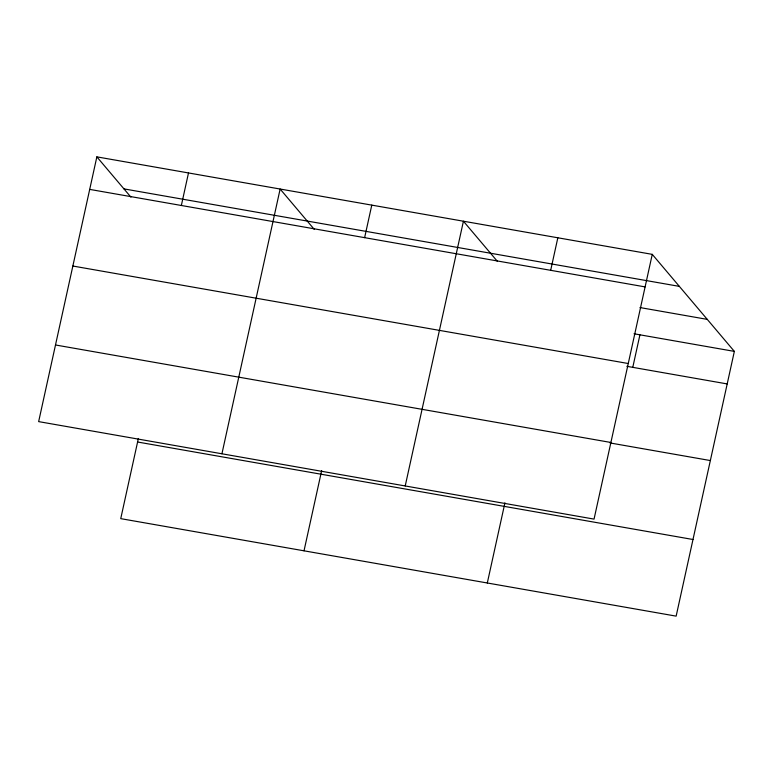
<?xml version="1.0" encoding="UTF-8"?>
<svg xmlns="http://www.w3.org/2000/svg" width="773" height="773" viewBox="0 0 773 773"><rect width="100%" height="100%" fill="white"/><g stroke="black" fill="none" stroke-linecap="round" stroke-linejoin="round"><path stroke-width="1.16" d="M96.857 156.861L38.65 421.614L594.05 519.108L652.257 254.356L96.857 156.861L130.927 197.134M181.346 205.483L188.496 172.949M138.367 438.475L120.743 518.644L676.143 616.139L734.35 351.386L652.257 254.356M221.928 453.78L280.135 189.037L314.205 229.301M364.624 237.659L371.784 205.125M304.021 550.811L321.645 470.651M405.216 485.956L463.423 221.213L497.493 261.477M550.685 270.318L557.835 237.784M487.309 582.987L504.933 502.827M632.778 367.349L639.928 334.815M123.951 188.883L679.351 286.377M89.707 189.395L645.107 286.899M639.986 307.557L707.256 319.375M634.034 333.781L734.35 351.386M72.855 266.028L628.256 363.523M626.874 366.315L727.2 383.93M55.501 344.98L610.892 442.475M610.032 442.948L710.348 460.553M137.594 442.011L692.995 539.506"/></g></svg>
